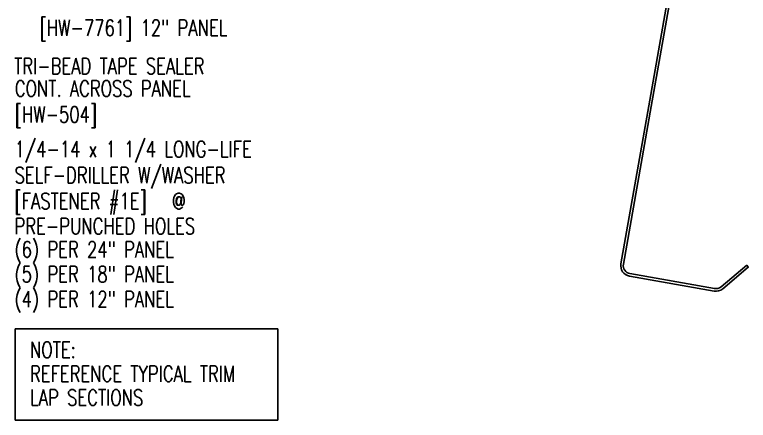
# Model space of a CAD drawing. Extents: x 0.4 to 44.2, y 9.8 to 50.6.
# Drawn here: x 19.57 to 36.76, y 9.8 to 19.29 of the extents above; entities that cross this region are included whole.
import ezdxf
from ezdxf.enums import TextEntityAlignment as Align

# ---------------------------------------------------------------- set-up
doc = ezdxf.new("R2010")
doc.units = 0
doc.header["$LTSCALE"] = 4
doc.header["$MEASUREMENT"] = 0
doc.layers.get('0').update_dxf_attribs({"linetype": 'CONTINUOUS'})
doc.layers.add('STLA', color=10, linetype='CONTINUOUS')
doc.layers.add('TEXT', color=2, linetype='CONTINUOUS')
doc.styles.add('TEXT1', font='ROMANS.shx', dxfattribs={"width": 0.75, "height": 0.375})

# ---------------------------------------------------------------- blocks, each defined once
blk = doc.blocks.new('A$C30686E82')
for p, q in [((-2.715, 0.761), (3.437, 0.761)), ((-2.715, 0.761), (-2.715, -1.379)), ((3.437, 0.761), (3.437, -1.379)), ((-2.715, -1.379), (3.437, -1.379))]:
    blk.add_line(p, q)
at = {"layer": 'TEXT', "style": 'TEXT1', "width": 0.75}
for s, p in [('NOTE:', (-2.368, 0.081)), ('REFERENCE TYPICAL TRIM', (-2.368, -0.477)), ('LAP SECTIONS', (-2.368, -1.035))]:
    blk.add_text(s, height=0.375, dxfattribs=at).set_placement(p)
blk = doc.blocks.new('FD-F1e')
at = {"layer": 'TEXT', "style": 'TEXT1', "width": 0.75}
for s, p in [('1/4-14 x 1 1/4 LONG-LIFE', (0.0047, -0.0408)), ('SELF-DRILLER W/WASHER', (0.0047, -0.1926)), ('[FASTENER #1E]', (0.0047, -0.3444))]:
    blk.add_text(s, height=0.09375, dxfattribs=at).set_placement(p)
blk.add_attdef('(QUANTITY)', (0.9263, -0.3444), '', height=0.0938, dxfattribs=at)

msp = doc.modelspace()

# ---------------------------------------------------------------- linework, layer by layer
at = {"layer": 'STLA'}
msp.add_lwpolyline([(36.71692, 13.42559), (36.11582, 12.92121, -0.22169466), (35.96274, 12.88019), (33.98093, 13.22964, -0.41421356), (33.82884, 13.44685), (34.48049, 17.14254), (35.13214, 20.83822, 0.41421356), (34.93154, 21.12471), (33.19593, 21.43074, 0.22169466), (32.99402, 21.37664), (32.39292, 20.87226), (32.43136, 20.82645), (33.03246, 21.33083, -0.22169466), (33.18554, 21.37185), (34.92115, 21.06582, -0.41421356), (35.07324, 20.84861), (34.42159, 17.15292), (33.76995, 13.45723, 0.41421356), (33.97054, 13.17075), (35.95235, 12.8213, 0.22169466), (36.15426, 12.8754), (36.75536, 13.37978)], format="xyb", close=True, dxfattribs=at)

# ---------------------------------------------------------------- block references
msp.add_blockref('A$C30686E82', (22.29459, 11.17488))
at = {"layer": 'TEXT', "xscale": 4, "yscale": 4, "zscale": 4}
msp.add_blockref('FD-F1e', (19.5451, 16.11777), dxfattribs=at).add_auto_attribs({'(QUANTITY)': '@'})

# ---------------------------------------------------------------- texts
at = {"layer": 'TEXT', "style": 'TEXT1', "width": 0.75}
msp.add_text('[HW-7761] 12" PANEL', height=0.375, dxfattribs=at).set_placement((24.55183, 18.796), align=Align.RIGHT)
for s, p in [('TRI-BEAD TAPE SEALER', (19.55377, 17.90032)), ('CONT. ACROSS PANEL', (19.5691, 17.37296)), ('[HW-504]', (19.5691, 16.76581)), ('PRE-PUNCHED HOLES', (19.56209, 14.15383)), ('(6) PER 24" PANEL', (19.56209, 13.60947)), ('(5) PER 18" PANEL', (19.56209, 13.02785)), ('(4) PER 12" PANEL', (19.56209, 12.44622))]:
    msp.add_text(s, height=0.375, dxfattribs=at).set_placement(p)

doc.saveas('drawing.dxf')
